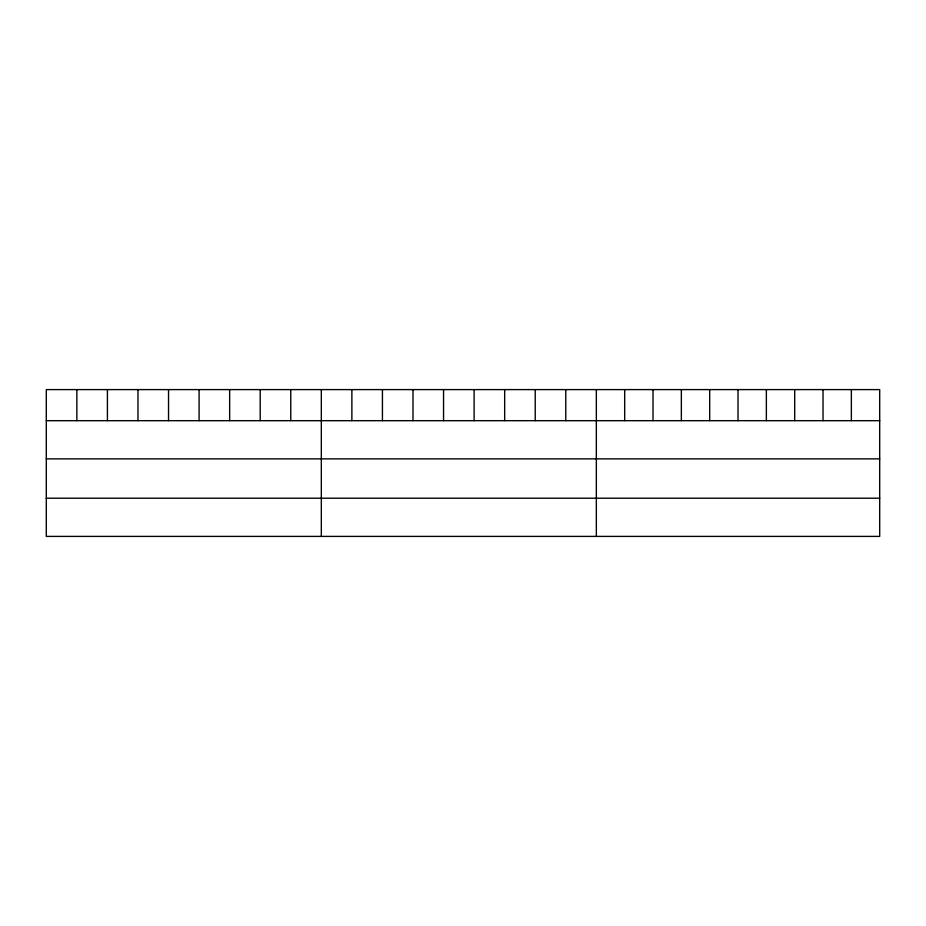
<?xml version="1.0" encoding="UTF-8"?>
<svg xmlns="http://www.w3.org/2000/svg" width="926" height="926" viewBox="0 0 926 926"><rect width="100%" height="100%" fill="white"/><g stroke="black" fill="none" stroke-linecap="round" stroke-linejoin="round"><path stroke-width="1.39" d="M879.7 420.682L879.7 536.397L46.3 536.397L46.3 389.603L879.7 389.603L879.7 420.682L46.3 420.682M46.3 458.868L879.7 458.868M46.3 498.211L879.7 498.211M851.364 389.603L851.364 420.682M823.029 389.603L823.029 420.682M794.693 389.603L794.693 420.682M766.358 389.603L766.358 420.682M738.022 389.603L738.022 420.682M709.686 389.603L709.686 420.682M681.351 389.603L681.351 420.682M653.015 389.603L653.015 420.682M624.68 389.603L624.68 420.682M596.344 389.603L596.344 536.397M565.786 389.603L565.786 420.682M535.228 389.603L535.228 420.682M504.67 389.603L504.67 420.682M474.112 389.603L474.112 420.682M443.554 389.603L443.554 420.682M412.996 389.603L412.996 420.682M382.438 389.603L382.438 420.682M351.88 389.603L351.88 420.682M321.322 389.603L321.322 536.397M290.764 389.603L290.764 420.682M260.206 389.603L260.206 420.682M229.648 389.603L229.648 420.682M199.09 389.603L199.09 420.682M168.532 389.603L168.532 420.682M137.974 389.603L137.974 420.682M107.416 389.603L107.416 420.682M76.858 389.603L76.858 420.682"/></g></svg>
